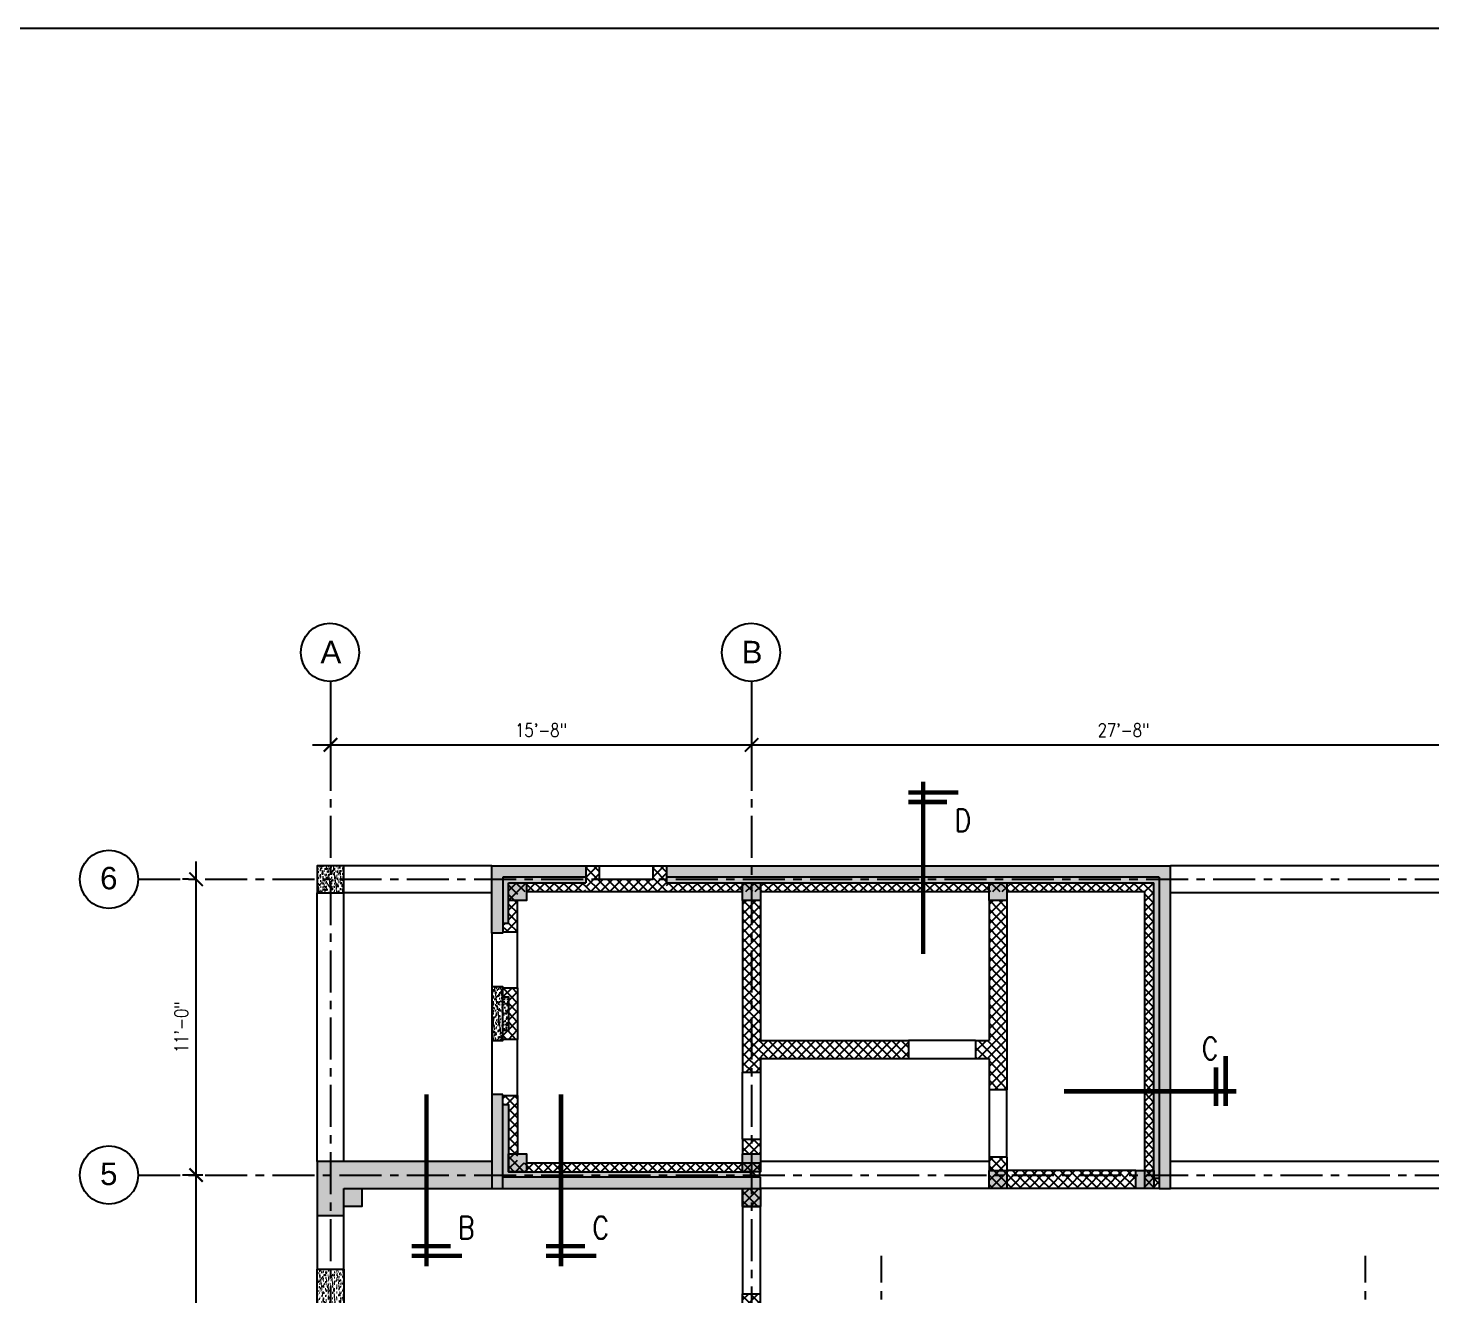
# Model space of a CAD drawing. Header units: inches. Extents: x 17147 to 26472, y -24737 to -16604.
# Drawn here: x 19631 to 20258, y -23294 to -22728 of the extents above; entities that cross this region are included whole.
import ezdxf
from ezdxf.enums import TextEntityAlignment as Align

# ---------------------------------------------------------------- set-up
doc = ezdxf.new("R2010")
doc.units = ezdxf.units.IN
doc.header["$MEASUREMENT"] = 0
doc.linetypes.add('CENTER', pattern=[2, 1.25, -0.25, 0.25, -0.25])
for name, color, linetype in [('A-HATCH RCC', 8, 'Continuous'), ('A-WALL-B', 33, 'Continuous'), ('A-WALL-RAMPED EARTH', 4, 'Continuous'), ('DIM', 2, 'Continuous'), ('DOOR', 4, 'Continuous'), ('GC', 3, 'Continuous'), ('Grid line', 1, 'CENTER'), ('GT', 4, 'Continuous'), ('P-BEAM', 3, 'Continuous'), ('SECMARK', 2, 'Continuous'), ('TEXT3', 4, 'Continuous'), ('WALL', 3, 'Continuous'), ('WALL HATCH', 252, 'Continuous')]:
    doc.layers.add(name, color=color, linetype=linetype)
doc.styles.add('dim', font='arial.ttf')
doc.styles.add('DIM 1_1 (A)', font='simplex.shx', dxfattribs={"width": 0.8})
doc.styles.add('DIM 1_8 (A)', font='simplex.shx', dxfattribs={"width": 0.8})
doc.styles.add('DIM 3_16 (A)', font='simplex.shx', dxfattribs={"width": 0.8})
doc.dimstyles.new('DIM 3_16 (A)', dxfattribs={"dimtxt": 6, "dimasz": 6, "dimexe": 6, "dimexo": 6, "dimgap": 3, "dimtad": 1, "dimdec": 0, "dimzin": 3, "dimdsep": 46, "dimlunit": 4, "dimtxsty": 'DIM 3_16 (A)', "dimblk": 'ARCHTICK', "dimcen": 6, "dimdle": 8, "dimclrd": 2, "dimclre": 2, "dimclrt": 3, "dimadec": 0, "dimazin": 2, "dimtfac": 1, "dimtdec": 0, "dimtofl": 0, "dimtmove": 0, "dimatfit": 3, "dimfxl": 0, "dimtolj": 1, "dimtzin": 0, "dimlwd": -1, "dimlwe": -1, "dimarcsym": 0})
pattern_1 = [(45, (-13219139.0028, -107067503.427), (-2.12132034356, 2.12132034356), []), (135, (-13219139.0028, -107067503.427), (-2.12132034356, -2.12132034356), [])]

# ---------------------------------------------------------------- blocks, each defined once
blk = doc.blocks.new('_ARCHTICK')
at = {"color": 0, "linetype": 'ByBlock', "const_width": 0.15}
blk.add_lwpolyline([(-0.5, -0.5), (0.5, 0.5)], dxfattribs=at)
blk = doc.blocks.new('*D46')
at = {"layer": 'DEFPOINTS', "color": 0, "transparency": 16777216}
for p in [(19766.33, -23029.36), (19954.33, -23029.55), (19954.33, -23048.04)]:
    blk.add_point(p, dxfattribs=at)
at = {"layer": 'DIM', "color": 2, "transparency": 16777216}
for p, q in [((19766.33, -23035.36), (19766.33, -23054.04)), ((19954.33, -23035.55), (19954.33, -23054.04)), ((19758.33, -23048.04), (19962.33, -23048.04))]:
    blk.add_line(p, q, dxfattribs=at)
at = {"layer": 'DIM', "color": 2, "transparency": 16777216, "xscale": 6, "yscale": 6, "zscale": 6, "rotation": 180}
blk.add_blockref('_ARCHTICK', (19766.33, -23048.04), dxfattribs=at)
at = {"layer": 'DIM', "color": 2, "transparency": 16777216, "xscale": 6, "yscale": 6, "zscale": 6}
blk.add_blockref('_ARCHTICK', (19954.33, -23048.04), dxfattribs=at)
at = {"layer": 'DIM', "color": 3, "transparency": 16777216, "insert": (19860.33, -23041.47), "char_height": 6, "attachment_point": 5, "style": 'DIM 3_16 (A)'}
blk.add_mtext('\\A1;15\'-8"', dxfattribs=at)
blk = doc.blocks.new('*D47')
at = {"layer": 'DEFPOINTS', "color": 0, "transparency": 16777216}
for p in [(19706.33, -23108.04), (19708.89, -23108.04), (19715.37, -23240.04)]:
    blk.add_point(p, dxfattribs=at)
at = {"layer": 'DIM', "color": 2, "transparency": 16777216}
for p, q in [((19706.33, -23248.04), (19706.33, -23100.04)), ((19702.89, -23108.04), (19700.33, -23108.04)), ((19709.37, -23240.04), (19700.33, -23240.04))]:
    blk.add_line(p, q, dxfattribs=at)
at = {"layer": 'DIM', "color": 2, "transparency": 16777216, "xscale": 6, "yscale": 6, "zscale": 6}
for p, rotation in [((19706.33, -23108.04), 90), ((19706.33, -23240.04), 270)]:
    blk.add_blockref('_ARCHTICK', p, dxfattribs=dict(at, rotation=rotation))
at = {"layer": 'DIM', "color": 3, "transparency": 16777216, "insert": (19699.76, -23174.04), "char_height": 6, "attachment_point": 5, "rotation": 90, "style": 'DIM 3_16 (A)'}
blk.add_mtext('\\A1;11\'-0"', dxfattribs=at)
blk = doc.blocks.new('*D48')
at = {"layer": 'DEFPOINTS', "color": 0, "transparency": 16777216}
for p in [(19706.33, -23240.04), (19708.6, -23240.04), (19715.29, -23390.04)]:
    blk.add_point(p, dxfattribs=at)
at = {"layer": 'DIM', "color": 2, "transparency": 16777216}
for p, q in [((19706.33, -23398.04), (19706.33, -23232.04)), ((19702.6, -23240.04), (19700.33, -23240.04)), ((19709.29, -23390.04), (19700.33, -23390.04))]:
    blk.add_line(p, q, dxfattribs=at)
at = {"layer": 'DIM', "color": 2, "transparency": 16777216, "xscale": 6, "yscale": 6, "zscale": 6}
for p, rotation in [((19706.33, -23240.04), 90), ((19706.33, -23390.04), 270)]:
    blk.add_blockref('_ARCHTICK', p, dxfattribs=dict(at, rotation=rotation))
at = {"layer": 'DIM', "color": 3, "transparency": 16777216, "insert": (19699.76, -23315.04), "char_height": 6, "attachment_point": 5, "rotation": 90, "style": 'DIM 3_16 (A)'}
blk.add_mtext('\\A1;12\'-6"', dxfattribs=at)
blk = doc.blocks.new('*D52')
at = {"layer": 'DEFPOINTS', "color": 0, "transparency": 16777216}
for p in [(19954.33, -23029.36), (20286.33, -23029.7), (20286.33, -23048.04)]:
    blk.add_point(p, dxfattribs=at)
at = {"layer": 'DIM', "color": 2, "transparency": 16777216}
for p, q in [((19954.33, -23035.36), (19954.33, -23054.04)), ((20286.33, -23035.7), (20286.33, -23054.04)), ((19946.33, -23048.04), (20294.33, -23048.04))]:
    blk.add_line(p, q, dxfattribs=at)
at = {"layer": 'DIM', "color": 2, "transparency": 16777216, "xscale": 6, "yscale": 6, "zscale": 6, "rotation": 180}
blk.add_blockref('_ARCHTICK', (19954.33, -23048.04), dxfattribs=at)
at = {"layer": 'DIM', "color": 2, "transparency": 16777216, "xscale": 6, "yscale": 6, "zscale": 6}
blk.add_blockref('_ARCHTICK', (20286.33, -23048.04), dxfattribs=at)
at = {"layer": 'DIM', "color": 3, "transparency": 16777216, "insert": (20120.33, -23041.47), "char_height": 6, "attachment_point": 5, "style": 'DIM 3_16 (A)'}
blk.add_mtext('\\A1;27\'-8"', dxfattribs=at)
blk = doc.blocks.new('S1')
at = {"layer": 'SECMARK', "const_width": 0.25}
for points in [[(0, 9.61), (0, 0)], [(-1.976, 9.013), (0.825, 9.013)], [(-1.336, 8.479), (0.825, 8.479)]]:
    blk.add_lwpolyline(points, dxfattribs=at)
at = {"layer": 'TEXT3', "style": 'DIM 1_1 (A)', "width": 0.8}
blk.add_attdef('A', (-2.652, 6.418), '', height=1.5, dxfattribs=at)

msp = doc.modelspace()

# ---------------------------------------------------------------- hatches: boundary and pattern name
at = {"layer": 'A-HATCH RCC'}
h = msp.add_hatch(dxfattribs=at)
h.set_pattern_fill('AR-SAND', color=256, scale=0.04, angle=90)
h.set_pattern_definition([(127.5, (-13274969.4189, -107079010.9895), (-1.957652949317, -0.06400125184), [0, -1.54432, 0, -1.7272, 0, -1.651]), (97.5, (-13274969.419, -107079010.9895), (-2.867300402273, 1.79809313255), [0, -0.83312, 0, -1.39192, 0, -0.5334]), (57.5, (-13274969.4189, -107079012.2392), (-0.005748738714, 3.163969480966), [0, -0.508, 0, -1.8288, 0, -2.3876]), (47.5, (-13274969.419, -107079012.2392), (-0.89171729303, 3.05422580989), [0, -0.254, 0, -1.19888, 0, -1.3716])])
h.paths.add_polyline_path([(19760.32687, -23114.04359), (19772.32687, -23114.04359), (19772.32687, -23102.04359), (19760.32687, -23102.04359)])
h = msp.add_hatch(dxfattribs=at)
h.set_pattern_fill('AR-CONC', color=256, scale=0.02, angle=90)
h.set_pattern_definition([(140, (-13274969.419, -107078831.9895), (0.31878171078, 3.64369337992), [0.381, -4.191]), (85, (-13274969.419, -107078831.9895), (-3.82113690478, -0.7048684285), [0.3048, -3.3528116834]), (190.4514447, (-13274969.3923, -107078831.686), (-3.50235503824, 2.93882494181), [0.323800176, -3.561804892]), (136.1842, (-13274970.435, -107078831.9895), (0.84084655865, 5.42158081784), [0.5715, -6.2865]), (186.63555761, (-13274970.365, -107078831.5377), (-4.94852249195, 4.74808268103), [0.4857004628, -5.3427121632]), (81.18415117, (-13274970.435, -107078831.9895), (-4.9485224917, 4.7480826813), [0.4571993414, -5.0291946384]), (111, (-13274970.181, -107078831.4815), (2.04530396374, 3.03228782538), [0.381, -4.191]), (56, (-13274970.181, -107078831.4815), (-3.68375932245, 1.23604056695), [0.3048, -3.3528]), (161.451445, (-13274970.0104, -107078831.2288), (-1.63845537772, 4.26832838557), [0.323800176, -3.561798752]), (127.5, (-13274969.4189, -107078831.9895), (-1.691100777463, 0.061772065012), [0, -3.31216, 0, -3.4036, 0, -3.3655]), (97.5, (-13274969.4189, -107078831.9895), (-2.003611496362, 1.336393250206), [0, -1.94056, 0, -3.23596, 0, -1.2827]), (57.5, (-13274969.4189, -107078833.1223), (0.114574879853, 2.711811903337), [0, -1.27, 0, -3.9624, 0, -5.2578]), (47.5, (-13274969.419, -107078833.6303), (-0.508529820667, 2.96258362772), [0, -1.651, 0, -2.63144, 0, -3.7338])])
h.paths.add_polyline_path([(19916.32687, -23102.04359), (19916.32687, -23107.04359), (20136.32687, -23107.04359), (20136.32687, -23246.04359), (20141.32687, -23246.04359), (20141.32687, -23102.04359)])
h.paths.add_polyline_path([(19880.32687, -23107.04359), (19880.32687, -23102.04359), (19838.32687, -23102.04359), (19838.32687, -23132.04359), (19843.32687, -23132.04359), (19843.32687, -23107.04359)])
h = msp.add_hatch(dxfattribs=at)
h.set_pattern_fill('_USER,_O', color=256, scale=3, angle=45, double=1, pattern_type=0)
h.set_pattern_definition([(45, (21036.5528, -23113.5436), (-2.12132, 2.12132), []), (135, (21036.5528, -23113.5436), (-2.12132, -2.12132), [])])
h.paths.add_polyline_path([(19880.32687, -23113.54359), (19916.32687, -23113.54359), (19916.32687, -23102.04359), (19910.32687, -23102.04359), (19910.32687, -23108.04359), (19886.32687, -23108.04359), (19886.32687, -23102.04359), (19880.32687, -23102.04359)])
h = msp.add_hatch(dxfattribs=at)
h.set_pattern_fill('AR-CONC', color=256, scale=0.02, angle=90)
h.set_pattern_definition([(140, (-13273782.693, -107078831.9895), (0.31878171078, 3.64369337992), [0.381, -4.191]), (85, (-13273782.693, -107078831.9895), (-3.82113690478, -0.7048684285), [0.3048, -3.3528116834]), (190.4514447, (-13273782.6664, -107078831.686), (-3.50235503824, 2.93882494181), [0.323800176, -3.561804892]), (136.1842, (-13273783.709, -107078831.9895), (0.84084655865, 5.42158081784), [0.5715, -6.2865]), (186.63555761, (-13273783.639, -107078831.5377), (-4.94852249195, 4.74808268103), [0.4857004628, -5.3427121632]), (81.18415117, (-13273783.709, -107078831.9895), (-4.9485224917, 4.7480826813), [0.4571993414, -5.0291946384]), (111, (-13273783.455, -107078831.4815), (2.04530396374, 3.03228782538), [0.381, -4.191]), (56, (-13273783.455, -107078831.4815), (-3.68375932245, 1.23604056695), [0.3048, -3.3528]), (161.451445, (-13273783.2845, -107078831.2288), (-1.63845537772, 4.26832838557), [0.323800176, -3.561798752]), (127.5, (-13273782.693, -107078831.9895), (-1.691100777463, 0.061772065012), [0, -3.31216, 0, -3.4036, 0, -3.3655]), (97.5, (-13273782.693, -107078831.9895), (-2.003611496362, 1.336393250206), [0, -1.94056, 0, -3.23596, 0, -1.2827]), (57.5, (-13273782.693, -107078833.1223), (0.114574879853, 2.711811903337), [0, -1.27, 0, -3.9624, 0, -5.2578]), (47.5, (-13273782.693, -107078833.6303), (-0.508529820667, 2.96258362772), [0, -1.651, 0, -2.63144, 0, -3.7338])])
h.paths.add_polyline_path([(19916.32687, -23107.04359), (19916.32687, -23109.54359), (20133.82687, -23109.54359), (20133.82687, -23241.54359), (20136.32687, -23241.54359), (20136.32687, -23107.04359)])
h.paths.add_polyline_path([(19880.32687, -23109.54359), (19880.32687, -23107.04359), (19843.32687, -23107.04359), (19843.32687, -23127.54359), (19845.82687, -23127.54359), (19845.82687, -23109.54359)])
h = msp.add_hatch(dxfattribs=at)
h.set_pattern_fill('_USER,_O', color=256, scale=3, angle=45, double=1, pattern_type=0)
h.set_pattern_definition(pattern_1)
h.paths.add_polyline_path([(19916.32687, -23109.54359), (19916.32687, -23113.54359), (20129.82687, -23113.54359), (20129.82687, -23246.04359), (20136.32687, -23246.04359), (20136.32687, -23241.54359), (20133.82687, -23241.54359), (20133.82687, -23109.54359)])
h.paths.add_polyline_path([(19880.32687, -23113.54359), (19880.32687, -23109.54359), (19845.82687, -23109.54359), (19845.82687, -23127.54359), (19843.32687, -23127.54359), (19843.32687, -23131.54359), (19849.82687, -23131.54359), (19849.82687, -23113.54359)])
h = msp.add_hatch(dxfattribs=at)
h.set_pattern_fill('_USER,_O', color=256, scale=3, angle=45, double=1, pattern_type=0)
h.set_pattern_definition(pattern_1)
h.paths.add_polyline_path([(19950.32687, -23224.04359), (19950.32687, -23230.54359), (19958.32687, -23230.54359), (19958.32687, -23224.04359)])
h.paths.add_polyline_path([(19950.32687, -23194.04359), (19958.32687, -23194.04359), (19958.32687, -23188.04359), (20024.32687, -23188.04359), (20024.32687, -23180.04359), (19958.32687, -23180.04359), (19958.32687, -23117.54359), (19950.32687, -23117.54359)])
h.paths.add_polyline_path([(20068.32687, -23117.54359), (20060.32687, -23117.54359), (20060.32687, -23180.04359), (20054.32687, -23180.04359), (20054.32687, -23188.04359), (20060.32687, -23188.04359), (20060.32687, -23202.04359), (20068.32687, -23202.04359)])
h.paths.add_polyline_path([(20125.82687, -23246.04359), (20125.82687, -23238.04359), (20068.32687, -23238.04359), (20068.32687, -23232.04359), (20060.32687, -23232.04359), (20060.32687, -23246.04359)])
h = msp.add_hatch(dxfattribs=at)
h.set_pattern_fill('AR-SAND', color=256, angle=270)
h.set_pattern_definition([(307.5, (8990.2642, 31857.1465), (1.92682377, 0.06299336), [0, -1.52, 0, -1.7, 0, -1.625]), (277.5, (8990.2642, 31857.1465), (2.82214607, -1.7697767), [0, -0.82, 0, -1.37, 0, -0.525]), (237.5, (8990.2642, 31858.3765), (0.005659054, -3.11414186), [0, -0.5, 0, -1.8, 0, -2.35]), (227.5, (8990.2642, 31858.3765), (0.87767556, -3.0061266), [0, -0.25, 0, -1.18, 0, -1.35])])
h.paths.add_polyline_path([(19838.32687, -23180.04359), (19843.32687, -23180.04359), (19843.32687, -23156.04359), (19838.32687, -23156.04359)])
h = msp.add_hatch(dxfattribs=at)
h.set_pattern_fill('_USER,_O', color=256, scale=3, angle=45, double=1, pattern_type=0)
h.set_pattern_definition([(45, (-13218748.5028, -107067976.427), (-2.12132034356, 2.12132034356), []), (135, (-13218748.5028, -107067976.427), (-2.12132034356, -2.12132034356), [])])
h.paths.add_polyline_path([(19849.82687, -23156.54359), (19843.32687, -23156.54359), (19843.32687, -23160.54359), (19845.82687, -23160.54359), (19845.82687, -23175.54359), (19843.32687, -23175.54359), (19843.32687, -23179.54359), (19849.82687, -23179.54359)])
h = msp.add_hatch(dxfattribs=at)
h.set_pattern_fill('AR-CONC', color=256, scale=0.5, angle=270)
h.set_pattern_definition([(320, (8990.2642, 31857.1465), (-0.31376067, -3.58630091), [0.375, -4.125]), (265, (8990.2642, 31857.1465), (3.76096067, 0.69375667), [0.3, -3.3]), (10.4514445, (8990.238, 31856.8477), (3.44719995, -2.89254423), [0.31870096, -3.50571056]), (316.1842, (8991.2642, 31857.1465), (-0.8275964, -5.33620665), [0.5625, -6.1875]), (6.635635, (8991.1953, 31856.702), (4.870593, -4.67330973), [0.4780517, -5.2585688]), (261.184164, (8991.264, 31857.1465), (4.870593, -4.6733097), [0.45, -4.95]), (291, (8991.0142, 31856.6465), (-2.01309445, -2.98453526), [0.375, -4.125]), (236, (8991.0142, 31856.6465), (3.62575023, -1.21657666), [0.3, -3.3]), (341.451445, (8990.8465, 31856.3978), (1.61265576, -4.20111188), [0.31870095, -3.50571056]), (307.5, (8990.2642, 31857.1465), (1.66446927, -0.060799277), [0, -3.26, 0, -3.35, 0, -3.3125]), (277.5, (8990.2642, 31857.1465), (1.97205856, -1.31534769), [0, -1.91, 0, -3.185, 0, -1.2625]), (237.5, (8990.2642, 31858.2615), (-0.11277436, -2.66911218), [0, -1.25, 0, -3.9, 0, -5.175]), (227.5, (8990.2642, 31858.7615), (0.50052491, -2.91593085), [0, -1.625, 0, -2.59, 0, -3.675])])
h.paths.add_polyline_path([(19843.32687, -23175.54359), (19845.82687, -23175.54359), (19845.82687, -23160.54359), (19843.32687, -23160.54359)])
h = msp.add_hatch(dxfattribs=at)
h.set_pattern_fill('AR-SAND', color=256, scale=0.04, angle=90)
h.set_pattern_definition([(127.5, (-13274969.4189, -107078831.9895), (-1.957652949317, -0.06400125184), [0, -1.54432, 0, -1.7272, 0, -1.651]), (97.5, (-13274969.419, -107078831.9895), (-2.867300402273, 1.79809313255), [0, -0.83312, 0, -1.39192, 0, -0.5334]), (57.5, (-13274969.4189, -107078833.2392), (-0.005748738714, 3.163969480966), [0, -0.508, 0, -1.8288, 0, -2.3876]), (47.5, (-13274969.419, -107078833.2392), (-0.89171729303, 3.05422580989), [0, -0.254, 0, -1.19888, 0, -1.3716])])
h.paths.add_polyline_path([(19958.32687, -23241.04359), (19843.32687, -23241.04359), (19843.32687, -23204.04359), (19838.32687, -23204.04359), (19838.32687, -23234.04359), (19760.32687, -23234.04359), (19760.32687, -23258.04359), (19766.32687, -23258.04359), (19766.32687, -23258.04359), (19772.32687, -23258.04359), (19772.32687, -23246.04359), (19958.32687, -23246.04359), (19958.32687, -23246.04359)])
h = msp.add_hatch(dxfattribs=at)
h.set_pattern_fill('_USER,_O', color=256, scale=3, angle=45, double=1, pattern_type=0)
h.set_pattern_definition([(45, (21036.5528, -23234.5436), (-2.12132, 2.12132), []), (135, (21036.5528, -23234.5436), (-2.12132, -2.12132), [])])
h.paths.add_polyline_path([(19953.82687, -23238.54359), (19953.82687, -23241.04359), (19957.82687, -23241.04359), (19957.82687, -23234.54359), (19849.82687, -23234.54359), (19849.82687, -23204.54359), (19843.32687, -23204.54359), (19843.32687, -23208.54359), (19845.82687, -23208.54359), (19845.82687, -23238.54359)])
h = msp.add_hatch(dxfattribs=at)
h.set_pattern_fill('AR-CONC', color=256, scale=0.02, angle=270)
h.set_pattern_definition([(320, (-13274969.419, -107078831.9895), (-0.31878171078, -3.64369337992), [0.381, -4.191]), (265, (-13274969.419, -107078831.9895), (3.82113690478, 0.7048684285), [0.3048, -3.3528116834]), (10.4514447, (-13274969.4455, -107078832.293), (3.50235503824, -2.93882494181), [0.323800176, -3.561804892]), (316.1842, (-13274968.403, -107078831.9895), (-0.84084655865, -5.42158081784), [0.5715, -6.2865]), (6.63555761, (-13274968.473, -107078832.4413), (4.94852249195, -4.74808268103), [0.4857004628, -5.3427121632]), (261.18415117, (-13274968.403, -107078831.9895), (4.9485224917, -4.7480826813), [0.4571993414, -5.0291946384]), (291, (-13274968.657, -107078832.4975), (-2.04530396374, -3.03228782538), [0.381, -4.191]), (236, (-13274968.657, -107078832.4975), (3.68375932245, -1.23604056695), [0.3048, -3.3528]), (341.451445, (-13274968.8273, -107078832.7502), (1.63845537772, -4.26832838557), [0.323800176, -3.561798752]), (307.5, (-13274969.4189, -107078831.9895), (1.691100777463, -0.061772065012), [0, -3.31216, 0, -3.4036, 0, -3.3655]), (277.5, (-13274969.4189, -107078831.9895), (2.003611496362, -1.336393250206), [0, -1.94056, 0, -3.23596, 0, -1.2827]), (237.5, (-13274969.4189, -107078830.8567), (-0.114574879853, -2.711811903337), [0, -1.27, 0, -3.9624, 0, -5.2578]), (227.5, (-13274969.419, -107078830.3487), (0.508529820667, -2.96258362772), [0, -1.651, 0, -2.63144, 0, -3.7338])])
h.paths.add_polyline_path([(19953.82687, -23241.04359), (19953.82687, -23238.54359), (19845.82687, -23238.54359), (19845.82687, -23208.54359), (19843.32687, -23208.54359), (19843.32687, -23241.04359)])
h = msp.add_hatch(dxfattribs=at)
h.set_pattern_fill('_USER,_O', color=256, scale=3, angle=45, double=1, pattern_type=0)
h.set_pattern_definition([(45, (21137.0528, -23386.0436), (-2.1213203, 2.1213203), []), (135, (21137.0528, -23386.0436), (-2.1213203, -2.1213203), [])])
h.paths.add_polyline_path([(19950.32687, -23306.04359), (19958.32687, -23306.04359), (19958.32687, -23293.04359), (19950.32687, -23293.04359)])
h.paths.add_polyline_path([(19950.32687, -23354.04359), (19958.32687, -23354.04359), (19958.32687, -23330.04359), (19950.32687, -23330.04359)])
h.paths.add_polyline_path([(19950.32687, -23394.04359), (19950.32687, -23402.04359), (19958.32687, -23402.04359), (19958.32687, -23378.04359), (19950.32687, -23378.04359), (19950.32687, -23386.04359), (19780.32687, -23386.04359), (19780.32687, -23394.04359)])
h.paths.add_polyline_path([(19958.32687, -23254.04359), (19958.32687, -23246.04359), (19950.32687, -23246.04359), (19950.32687, -23254.04359)])
h = msp.add_hatch(dxfattribs=at)
h.set_pattern_fill('AR-SAND', color=256, angle=90)
h.set_pattern_definition([(127.5, (31328.3895, -78319.2337), (-1.92682377, -0.06299336), [0, -1.52, 0, -1.7, 0, -1.625]), (97.5, (31328.3895, -78319.2337), (-2.82214607, 1.7697767), [0, -0.82, 0, -1.37, 0, -0.525]), (57.5, (31328.3895, -78320.4637), (-0.005659054, 3.11414186), [0, -0.5, 0, -1.8, 0, -2.35]), (47.5, (31328.3895, -78320.4637), (-0.87767556, 3.0061266), [0, -0.25, 0, -1.18, 0, -1.35])])
h.paths.add_polyline_path([(19760.32687, -23306.04359), (19772.32687, -23306.04359), (19772.32687, -23282.04359), (19760.32687, -23282.04359)])
at = {"layer": 'WALL HATCH'}
for points in [[(19853.82687, -23109.54359), (19845.82687, -23109.54359), (19845.82687, -23117.54359), (19853.82687, -23117.54359)], [(19958.32687, -23109.54359), (19950.32687, -23109.54359), (19950.32687, -23117.54359), (19958.32687, -23117.54359)], [(20068.32687, -23109.54359), (20060.32687, -23109.54359), (20060.32687, -23117.54359), (20068.32687, -23117.54359)], [(19853.82687, -23230.54359), (19845.82687, -23230.54359), (19845.82687, -23238.54359), (19853.82687, -23238.54359)], [(19958.32687, -23230.54359), (19950.32687, -23230.54359), (19950.32687, -23238.54359), (19958.32687, -23238.54359)], [(20068.32687, -23238.04359), (20060.32687, -23238.04359), (20060.32687, -23246.04359), (20068.32687, -23246.04359)], [(20133.82687, -23238.04359), (20125.82687, -23238.04359), (20125.82687, -23246.04359), (20133.82687, -23246.04359)], [(19780.32687, -23246.04359), (19772.32687, -23246.04359), (19772.32687, -23254.04359), (19780.32687, -23254.04359)], [(19958.32687, -23246.04359), (19950.32687, -23246.04359), (19950.32687, -23254.04359), (19958.32687, -23254.04359)]]:
    msp.add_hatch(color=256, dxfattribs=at).paths.add_polyline_path(points)

# ---------------------------------------------------------------- linework, layer by layer
at = {"linetype": 'ByBlock'}
msp.add_lwpolyline([(19608.22882, -22728.11519), (20690.02909, -22728.11519), (20690.02909, -24737.3238), (19608.22882, -24737.3238)], close=True, dxfattribs=at)
at = {"layer": 'A-WALL-B'}
for p, q in [((19950.32687, -23246.04359), (19950.32687, -23254.04359)), ((19958.32687, -23246.04359), (19958.32687, -23254.04359)), ((19950.32687, -23254.04359), (19958.32687, -23254.04359))]:
    msp.add_line(p, q, dxfattribs=at)
at = {"layer": 'A-WALL-RAMPED EARTH'}
for p, q in [((19838.32687, -23102.04359), (20141.32687, -23102.04359)), ((19838.32687, -23132.04359), (19838.32687, -23102.04359)), ((20141.32687, -23246.04359), (20141.32687, -23102.04359)), ((19880.32687, -23107.04359), (19843.32687, -23107.04359)), ((19843.32687, -23107.04359), (19843.32687, -23132.04359)), ((20136.32687, -23107.04359), (19916.32687, -23107.04359)), ((20136.32687, -23107.04359), (20136.32687, -23246.04359)), ((19843.32687, -23132.04359), (19838.32687, -23132.04359)), ((19843.32687, -23204.04359), (19838.32687, -23204.04359)), ((19838.32687, -23204.04359), (19838.32687, -23246.04359)), ((19843.32687, -23246.04359), (19843.32687, -23204.04359)), ((19838.32687, -23234.04359), (19760.32687, -23234.04359)), ((19760.32687, -23234.04359), (19760.32687, -23258.04359)), ((19772.32687, -23258.04359), (19772.32687, -23246.04359)), ((19772.32687, -23246.04359), (19958.32687, -23246.04359)), ((19958.32687, -23241.04359), (19843.32687, -23241.04359)), ((19958.32687, -23246.04359), (19958.32687, -23241.04359)), ((20136.32687, -23246.04359), (20141.32687, -23246.04359)), ((19760.32687, -23258.04359), (19772.32687, -23258.04359))]:
    msp.add_line(p, q, dxfattribs=at)
for points in [[(19760.32687, -23114.04359), (19772.32687, -23114.04359), (19772.32687, -23102.04359), (19760.32687, -23102.04359)], [(19838.32687, -23180.04359), (19843.32687, -23180.04359), (19843.32687, -23156.04359), (19838.32687, -23156.04359)], [(19760.32687, -23282.04359), (19772.32687, -23282.04359), (19772.32687, -23306.04359), (19760.32687, -23306.04359)]]:
    msp.add_lwpolyline(points, close=True, dxfattribs=at)
at = {"layer": 'DOOR', "color": 6}
for points in [[(19845.82687, -23109.54359), (19853.82687, -23109.54359), (19853.82687, -23117.54359), (19845.82687, -23117.54359)], [(19950.32687, -23109.54359), (19958.32687, -23109.54359), (19958.32687, -23117.54359), (19950.32687, -23117.54359)], [(20060.32687, -23109.54359), (20068.32687, -23109.54359), (20068.32687, -23117.54359), (20060.32687, -23117.54359)], [(19845.82687, -23230.54359), (19853.82687, -23230.54359), (19853.82687, -23238.54359), (19845.82687, -23238.54359)], [(19950.32687, -23230.54359), (19958.32687, -23230.54359), (19958.32687, -23238.54359), (19950.32687, -23238.54359)], [(20060.32687, -23238.04359), (20068.32687, -23238.04359), (20068.32687, -23246.04359), (20060.32687, -23246.04359)], [(20125.82687, -23238.04359), (20133.82687, -23238.04359), (20133.82687, -23246.04359), (20125.82687, -23246.04359)], [(19772.32687, -23246.04359), (19780.32687, -23246.04359), (19780.32687, -23254.04359), (19772.32687, -23254.04359)], [(19950.32687, -23246.04359), (19958.32687, -23246.04359), (19958.32687, -23254.04359), (19950.32687, -23254.04359)]]:
    msp.add_lwpolyline(points, close=True, dxfattribs=at)
at = {"layer": 'GC'}
for centre in [(19766.06689, -23006.77218), (19954.06689, -23006.77218), (19667.42035, -23108.04359), (19667.42035, -23240.04359)]:
    msp.add_circle(centre, 13, dxfattribs=at)
at = {"layer": 'Grid line', "ltscale": 15}
for p, q in [((19766.32687, -23019.76958), (19766.32687, -23870.04359)), ((19954.32687, -23019.76958), (19954.32687, -23870.04359)), ((19680.42035, -23108.04359), (20528.32687, -23108.04359)), ((19680.42035, -23240.04359), (20528.32687, -23240.04359)), ((20012.32687, -23648.04359), (20012.32687, -23276.04359)), ((20228.32687, -23648.04359), (20228.32687, -23276.04359))]:
    msp.add_line(p, q, dxfattribs=at)
at = {"layer": 'P-BEAM', "color": 2}
for p, q in [((19838.32687, -23102.04359), (19772.32687, -23102.04359)), ((20282.32687, -23102.04359), (20141.32687, -23102.04359)), ((19760.32687, -23234.04359), (19760.32687, -23114.04359)), ((19772.32687, -23234.04359), (19772.32687, -23114.04359)), ((19838.32687, -23114.04359), (19772.32687, -23114.04359)), ((20282.32687, -23114.04359), (20141.32687, -23114.04359)), ((19838.32687, -23132.04359), (19838.32687, -23156.04359)), ((19849.82687, -23156.54359), (19849.82687, -23131.54359)), ((19838.32687, -23180.04359), (19838.32687, -23204.04359)), ((19849.82687, -23204.54359), (19849.82687, -23179.54359)), ((20054.32687, -23180.04359), (20024.32687, -23180.04359)), ((20024.32687, -23188.04359), (20054.32687, -23188.04359)), ((19950.32687, -23224.04359), (19950.32687, -23194.04359)), ((19958.32687, -23194.04359), (19958.32687, -23224.04359)), ((20060.32687, -23202.04359), (20060.32687, -23232.04359)), ((20068.32687, -23232.04359), (20068.32687, -23202.04359)), ((20060.32687, -23234.04359), (19958.32687, -23234.04359)), ((20282.32687, -23234.04359), (20141.32687, -23234.04359)), ((20060.32687, -23246.04359), (19958.32687, -23246.04359)), ((20282.32687, -23246.04359), (20141.32687, -23246.04359)), ((19760.32687, -23258.04359), (19760.32687, -23282.04359)), ((19772.32687, -23282.04359), (19772.32687, -23258.04359)), ((19950.32687, -23254.04359), (19950.32687, -23293.04359)), ((19958.32687, -23293.04359), (19958.32687, -23254.04359))]:
    msp.add_line(p, q, dxfattribs=at)
at = {"layer": 'WALL'}
for p, q in [((19880.32687, -23102.04359), (19880.32687, -23109.54359)), ((19916.32687, -23102.04359), (19916.32687, -23109.54359)), ((19853.82687, -23109.54359), (19880.32687, -23109.54359)), ((19853.82687, -23113.54359), (19950.32687, -23113.54359)), ((19916.32687, -23109.54359), (20133.82687, -23109.54359)), ((19958.32687, -23113.54359), (20060.32687, -23113.54359)), ((20068.32687, -23113.54359), (20129.82687, -23113.54359)), ((20129.82687, -23245.54359), (20129.82687, -23113.54359)), ((20133.82687, -23241.54359), (20133.82687, -23109.54359)), ((19845.82687, -23127.54359), (19845.82687, -23117.54359)), ((19849.82687, -23131.54359), (19849.82687, -23117.54359)), ((19950.32687, -23117.54359), (19950.32687, -23194.04359)), ((19958.32687, -23117.54359), (19958.32687, -23180.04359)), ((20060.32687, -23117.54359), (20060.32687, -23180.04359)), ((20068.32687, -23117.54359), (20068.32687, -23202.04359)), ((19843.32687, -23127.54359), (19845.82687, -23127.54359)), ((19843.32687, -23131.54359), (19849.82687, -23131.54359)), ((19958.32687, -23180.04359), (20024.32687, -23180.04359)), ((20024.32687, -23180.04359), (20024.32687, -23188.04359)), ((20054.32687, -23180.04359), (20054.32687, -23188.04359)), ((20054.32687, -23180.04359), (20060.32687, -23180.04359)), ((19958.32687, -23188.04359), (19958.32687, -23194.04359)), ((19958.32687, -23188.04359), (20024.32687, -23188.04359)), ((20054.32687, -23188.04359), (20060.32687, -23188.04359)), ((20060.32687, -23188.04359), (20060.32687, -23202.04359)), ((19950.32687, -23194.04359), (19958.32687, -23194.04359)), ((20068.32687, -23202.04359), (20060.32687, -23202.04359)), ((19843.32687, -23204.54359), (19849.82687, -23204.54359)), ((19849.82687, -23204.54359), (19849.82687, -23230.54359)), ((19950.32687, -23224.04359), (19950.32687, -23230.54359)), ((19950.32687, -23224.04359), (19958.32687, -23224.04359)), ((19958.32687, -23224.04359), (19958.32687, -23230.54359)), ((20060.32687, -23232.04359), (20060.32687, -23238.04359)), ((20068.32687, -23232.04359), (20060.32687, -23232.04359)), ((20068.32687, -23232.04359), (20068.32687, -23238.04359)), ((19853.82687, -23234.54359), (19957.82687, -23234.54359)), ((19957.82687, -23234.54359), (19957.82687, -23241.04359)), ((20125.82687, -23238.04359), (20068.32687, -23238.04359)), ((20125.82687, -23246.04359), (20068.32687, -23246.04359)), ((20136.32687, -23241.54359), (20133.82687, -23241.54359)), ((20136.32687, -23246.04359), (20133.82687, -23246.04359)), ((19950.32687, -23293.04359), (19958.32687, -23293.04359)), ((19950.32687, -23306.04359), (19950.32687, -23293.04359)), ((19958.32687, -23306.04359), (19958.32687, -23293.04359))]:
    msp.add_line(p, q, dxfattribs=at)
for points in [[(19886.32687, -23102.04359), (19886.32687, -23108.04359), (19910.32687, -23108.04359), (19910.32687, -23102.04359)], [(19843.32687, -23156.54359), (19849.82687, -23156.54359), (19849.82687, -23179.54359), (19843.32687, -23179.54359)], [(19843.32687, -23160.54359), (19845.82687, -23160.54359), (19845.82687, -23175.54359), (19843.32687, -23175.54359)], [(19843.32687, -23208.54359), (19845.82687, -23208.54359), (19845.82687, -23238.54359), (19953.82687, -23238.54359), (19953.82687, -23241.04359)]]:
    msp.add_lwpolyline(points, dxfattribs=at)

# ---------------------------------------------------------------- block references
ref = msp.add_blockref('S1', (20030.86566, -23141.37924), dxfattribs=dict(xscale=-8, yscale=8, zscale=8))
ref.add_attrib('A', 'D', (20044.96264, -23086.76666), dxfattribs={"layer": 'TEXT3', "height": 10, "style": 'DIM 1_8 (A)', "width": 0.8125})
ref = msp.add_blockref('S1', (20093.81384, -23202.66238), dxfattribs=dict(xscale=8, yscale=8, zscale=8, rotation=270))
ref.add_attrib('A', 'C', (20155.35042, -23188.56539), dxfattribs={"layer": 'TEXT3', "height": 10, "style": 'DIM 1_8 (A)', "width": 0.8125})
ref = msp.add_blockref('S1', (19809.21766, -23203.96309), dxfattribs=dict(xscale=8, yscale=8, zscale=8, rotation=180))
ref.add_attrib('A', 'B', (19823.31464, -23268.57567), dxfattribs={"layer": 'TEXT3', "height": 10, "style": 'DIM 1_8 (A)', "width": 0.8125})
ref = msp.add_blockref('S1', (19869.20538, -23203.96309), dxfattribs=dict(xscale=8, yscale=8, zscale=8, rotation=180))
ref.add_attrib('A', 'C', (19883.30236, -23268.57567), dxfattribs={"layer": 'TEXT3', "height": 10, "style": 'DIM 1_8 (A)', "width": 0.8125})

# ---------------------------------------------------------------- texts
at = {"layer": 'GT', "color": 4, "style": 'dim'}
for s, p in [('A', (19766.51751, -23006.60466)), ('B', (19954.51751, -23006.60466)), ('6', (19667.35878, -23107.50098)), ('5', (19667.35878, -23239.50098))]:
    msp.add_text(s, height=10, dxfattribs=at).set_placement(p, align=Align.MIDDLE_CENTER)

# ---------------------------------------------------------------- dimensions: what is measured, and where the dimension line sits
at = {"layer": 'DIM'}
for base, p1, p2, angle, picture, middle in [((19954.32687, -23048.04359), (19766.32687, -23029.3648), (19954.32687, -23029.55229), 180, '*D46', (19860.32687, -23041.47217)), ((20286.32687, -23048.04359), (19954.32687, -23029.3648), (20286.32687, -23029.6959), 180, '*D52', (20120.32687, -23041.47217)), ((19706.32687, -23108.04359), (19715.36873, -23240.04359), (19708.88778, -23108.04359), 90, '*D47', (19699.75544, -23174.04359)), ((19706.32687, -23240.04359), (19715.29267, -23390.04359), (19708.59946, -23240.04359), 90, '*D48', (19699.75544, -23315.04359))]:
    dim = msp.add_linear_dim(base=base, p1=p1, p2=p2, angle=angle, dimstyle='DIM 3_16 (A)', dxfattribs=at)
    dim.commit()
    dim.dimension.update_dxf_attribs({"geometry": picture, "text_midpoint": middle})

doc.saveas('drawing.dxf')
